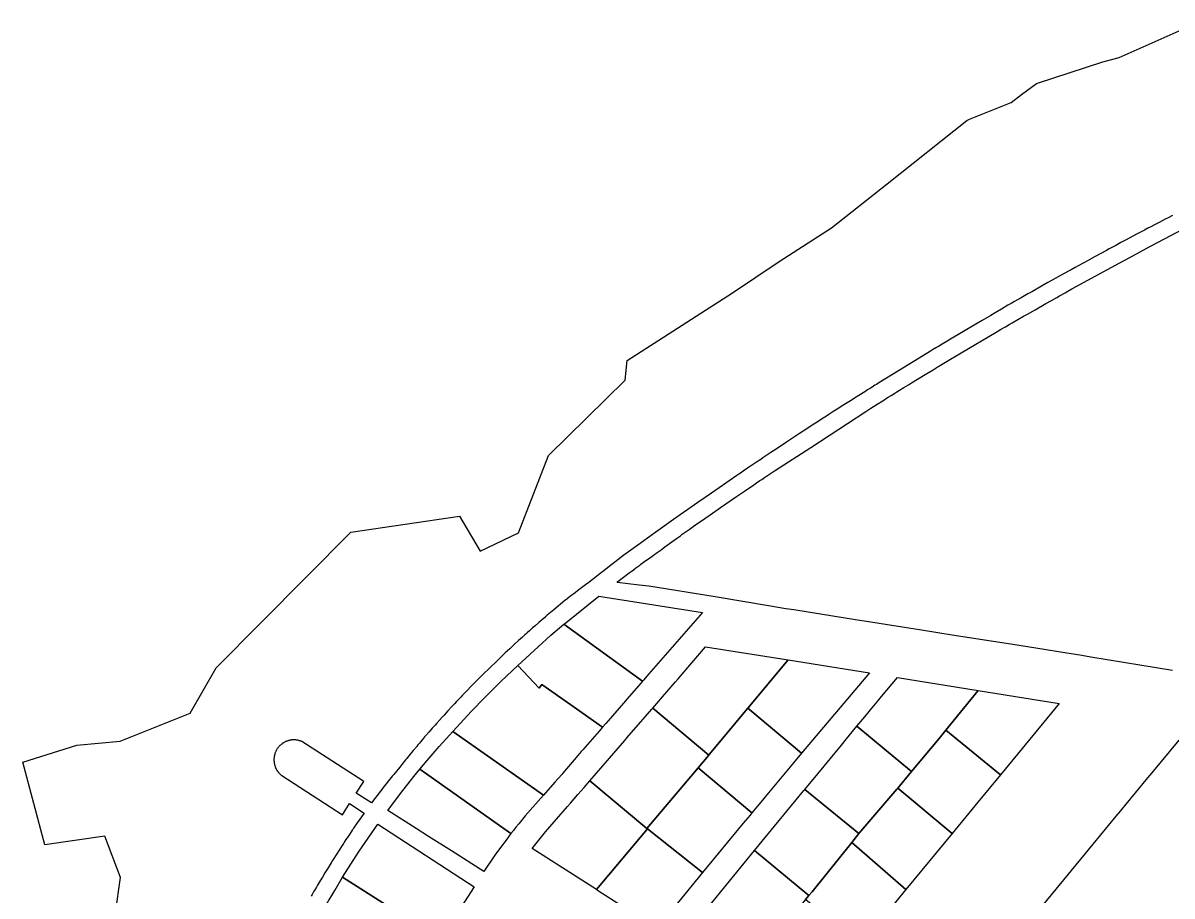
# Model space of a CAD drawing. Header units: metres. Extents: x 3 to 1005126, y 39 to 4383651.
# Drawn here: x 477415.6 to 477822.6, y 4371433.9 to 4371743.1 of the extents above; entities that cross this region are included whole.
import ezdxf

# ---------------------------------------------------------------- set-up
doc = ezdxf.new("R2010")
doc.units = ezdxf.units.M
doc.header["$MEASUREMENT"] = 0
doc.layers.add('TM_Llucmajor', color=7, linetype='Continuous')

msp = doc.modelspace()

# ---------------------------------------------------------------- linework, layer by layer
at = {"layer": 'TM_Llucmajor', "linetype": 'Continuous', "flags": 128}
for points in [[(477446.55, 4371415.45), (477450.11, 4371440.49), (477444.64, 4371455.07), (477423.38, 4371452), (477415.6, 4371481.27), (477434.7, 4371487.28), (477450, 4371488.81), (477474.82, 4371498.66), (477483.98, 4371514.75), (477531.75, 4371562.8), (477570.21, 4371568.42), (477577.6, 4371556.03), (477591.1, 4371562.54), (477601.8, 4371589.88), (477628.93, 4371616.59), (477629.57, 4371623.62), (477666.89, 4371647.52), (477683.45, 4371658.63), (477702.05, 4371670.53), (477721.66, 4371686.12), (477749.94, 4371708.61), (477750.86, 4371708.99), (477765.61, 4371715), (477769.33, 4371717.73), (477774.66, 4371721.64), (477798.1, 4371729.31), (477803.84, 4371730.84), (477831.48, 4371743.11)], [(477822.82, 4371674.95), (477821.21, 4371674.12), (477820.16, 4371673.57), (477818.02, 4371672.47), (477816.43, 4371671.64), (477814.84, 4371670.82), (477814.04, 4371670.39), (477812.85, 4371669.77), (477810.07, 4371668.29), (477806.37, 4371666.32), (477804.52, 4371665.34), (477802.68, 4371664.34), (477801.75, 4371663.85), (477800.37, 4371663.1), (477799.37, 4371662.56), (477797.36, 4371661.47), (477795.35, 4371660.38), (477792.68, 4371658.92), (477791.34, 4371658.2), (477789.34, 4371657.09), (477788.34, 4371656.54), (477786.84, 4371655.71), (477785.67, 4371655.07), (477783.34, 4371653.77), (477780.21, 4371652.02), (477778.66, 4371651.16), (477776.32, 4371649.84), (477773.16, 4371648.06), (477771.57, 4371647.16), (477769.2, 4371645.82), (477767.62, 4371644.91), (477766.84, 4371644.46), (477765.66, 4371643.78), (477764.5, 4371643.11), (477762.2, 4371641.77), (477759.91, 4371640.43), (477758.37, 4371639.53), (477755.32, 4371637.73), (477753.1, 4371636.43), (477748.69, 4371633.81), (477745.38, 4371631.85), (477743.54, 4371630.75), (477742.62, 4371630.21), (477741.23, 4371629.38), (477739.85, 4371628.56), (477739.16, 4371628.14), (477737.79, 4371627.31), (477737.1, 4371626.91), (477736.07, 4371626.27), (477725.7, 4371619.93), (477718.7, 4371615.61), (477717.91, 4371615.12), (477717.39, 4371614.8), (477716.34, 4371614.16), (477715.82, 4371613.82), (477714.78, 4371613.16), (477713.75, 4371612.5), (477711.66, 4371611.18), (477710.09, 4371610.2), (477709.32, 4371609.7), (477708.14, 4371608.95), (477706.38, 4371607.84), (477704.03, 4371606.34), (477702.86, 4371605.59), (477701.1, 4371604.47), (477700.22, 4371603.91), (477698.47, 4371602.78), (477697.59, 4371602.21), (477696.28, 4371601.36), (477695.16, 4371600.62), (477692.88, 4371599.13), (477690.63, 4371597.66), (477686.11, 4371594.66), (477682.37, 4371592.18), (477680.5, 4371590.95), (477677.7, 4371589.09), (477676.92, 4371588.56), (477675.38, 4371587.53), (477674.69, 4371587.07), (477673.31, 4371586.16), (477672.28, 4371585.45), (477670.75, 4371584.41), (477669.72, 4371583.71), (477669.2, 4371583.36), (477668.44, 4371582.84), (477667.29, 4371582.03), (477659.5, 4371576.59), (477654.69, 4371573.29), (477646.07, 4371567.24), (477639, 4371562.21), (477633.41, 4371558.18), (477628.44, 4371554.57), (477622.03, 4371549.63), (477621.38, 4371549.13), (477620.09, 4371548.12), (477618.77, 4371547.12), (477616.17, 4371545.11), (477616.01, 4371544.98), (477614.91, 4371544.16), (477613.95, 4371543.43), (477612.02, 4371541.98), (477611.14, 4371541.32), (477610.69, 4371540.98), (477610.03, 4371540.47), (477609.38, 4371539.96), (477609.05, 4371539.71), (477608.41, 4371539.2), (477608.07, 4371538.93), (477607.59, 4371538.54), (477603.59, 4371535.26), (477601.25, 4371533.32), (477600.92, 4371533.03), (477600.71, 4371532.85), (477600.28, 4371532.48), (477599.85, 4371532.1), (477599, 4371531.35), (477598.35, 4371530.79), (477596.87, 4371529.5), (477596.13, 4371528.84), (477595.39, 4371528.2), (477595.02, 4371527.87), (477594.28, 4371527.21), (477593.91, 4371526.88), (477593.36, 4371526.39), (477592.86, 4371525.95), (477592.52, 4371525.63), (477591.85, 4371525.03), (477591.18, 4371524.42), (477589.85, 4371523.2), (477588.86, 4371522.27), (477588.04, 4371521.51), (477586.41, 4371520), (477585.6, 4371519.24), (477585.2, 4371518.86), (477584.39, 4371518.09), (477584, 4371517.71), (477583.39, 4371517.13), (477578.51, 4371512.39), (477575.59, 4371509.39), (477574.64, 4371508.41), (477572.72, 4371506.46), (477571.29, 4371504.99), (477570.71, 4371504.39), (477570.32, 4371503.98), (477569.55, 4371503.17), (477569.17, 4371502.77), (477568.41, 4371501.95), (477567.66, 4371501.12), (477566.13, 4371499.47), (477564.77, 4371497.99), (477564.1, 4371497.25), (477563.09, 4371496.14), (477562.07, 4371495.02), (477561.57, 4371494.46), (477560.57, 4371493.34), (477560.07, 4371492.78), (477559.34, 4371491.93), (477558.34, 4371490.8), (477557.84, 4371490.23), (477557.11, 4371489.38), (477556.37, 4371488.52), (477556.01, 4371488.09), (477555.91, 4371487.96), (477555.69, 4371487.7), (477555.48, 4371487.43), (477555.07, 4371486.91), (477554.86, 4371486.63), (477554.76, 4371486.5), (477554.6, 4371486.3), (477554.35, 4371485.99), (477553.84, 4371485.39), (477552.29, 4371483.57), (477551.77, 4371482.97), (477551.52, 4371482.66), (477551.14, 4371482.2), (477549.75, 4371480.47), (477549.04, 4371479.6), (477548, 4371478.3), (477546.94, 4371476.99), (477546.42, 4371476.34), (477546.11, 4371475.95), (477545.48, 4371475.16), (477544.22, 4371473.59), (477543.59, 4371472.8), (477542.97, 4371472.01), (477542.66, 4371471.62), (477542.2, 4371471.02), (477539.09, 4371466.95), (477533.66, 4371470.35), (477536.34, 4371474.49), (477534.28, 4371475.81), (477514.34, 4371488.63), (477514.18, 4371488.7), (477514.03, 4371488.77), (477513.86, 4371488.82), (477513.7, 4371488.87), (477513.53, 4371488.92), (477513.36, 4371488.97), (477513.19, 4371489.02), (477513.01, 4371489.06), (477512.84, 4371489.09), (477512.66, 4371489.12), (477512.47, 4371489.16), (477512.28, 4371489.17), (477512.1, 4371489.2), (477511.91, 4371489.2), (477511.72, 4371489.21), (477511.52, 4371489.21), (477511.34, 4371489.21), (477511.14, 4371489.2), (477510.94, 4371489.2), (477510.75, 4371489.17), (477510.55, 4371489.14), (477510.35, 4371489.11), (477510.16, 4371489.07), (477509.96, 4371489.03), (477509.77, 4371488.99), (477509.57, 4371488.93), (477509.38, 4371488.87), (477509.19, 4371488.81), (477509, 4371488.75), (477508.82, 4371488.66), (477508.62, 4371488.59), (477508.44, 4371488.49), (477508.26, 4371488.41), (477508.09, 4371488.3), (477507.91, 4371488.2), (477507.73, 4371488.09), (477507.57, 4371487.99), (477507.41, 4371487.87), (477507.25, 4371487.75), (477507.09, 4371487.62), (477506.93, 4371487.49), (477506.78, 4371487.36), (477506.64, 4371487.22), (477506.5, 4371487.09), (477506.36, 4371486.95), (477506.23, 4371486.79), (477506.1, 4371486.66), (477505.98, 4371486.5), (477505.87, 4371486.34), (477505.76, 4371486.2), (477505.66, 4371486.03), (477505.55, 4371485.87), (477505.45, 4371485.71), (477505.36, 4371485.55), (477505.28, 4371485.39), (477505.2, 4371485.22), (477505.12, 4371485.07), (477505.05, 4371484.91), (477504.98, 4371484.73), (477504.92, 4371484.57), (477504.86, 4371484.41), (477504.81, 4371484.24), (477504.76, 4371484.09), (477504.72, 4371483.91), (477504.69, 4371483.79), (477504.66, 4371483.67), (477504.64, 4371483.55), (477504.61, 4371483.43), (477504.59, 4371483.32), (477504.57, 4371483.18), (477504.56, 4371483.06), (477504.54, 4371482.93), (477504.53, 4371482.81), (477504.52, 4371482.68), (477504.51, 4371482.55), (477504.5, 4371482.42), (477504.5, 4371482.29), (477504.5, 4371482.16), (477504.5, 4371482.03), (477504.51, 4371481.91), (477504.51, 4371481.77), (477504.52, 4371481.64), (477504.53, 4371481.52), (477504.54, 4371481.38), (477504.56, 4371481.25), (477504.59, 4371481.12), (477504.6, 4371480.99), (477504.62, 4371480.86), (477504.66, 4371480.73), (477504.68, 4371480.6), (477504.71, 4371480.47), (477504.75, 4371480.34), (477504.78, 4371480.21), (477504.82, 4371480.09), (477504.86, 4371479.96), (477504.91, 4371479.84), (477504.95, 4371479.71), (477505, 4371479.59), (477505.04, 4371479.46), (477505.1, 4371479.34), (477505.16, 4371479.21), (477505.21, 4371479.09), (477505.27, 4371478.98), (477505.34, 4371478.86), (477505.39, 4371478.74), (477505.46, 4371478.63), (477505.53, 4371478.52), (477505.6, 4371478.41), (477505.67, 4371478.29), (477505.75, 4371478.18), (477505.82, 4371478.09), (477505.89, 4371477.97), (477505.97, 4371477.87), (477506.05, 4371477.77), (477506.13, 4371477.66), (477506.23, 4371477.57), (477506.3, 4371477.47), (477506.39, 4371477.37), (477506.48, 4371477.28), (477506.57, 4371477.2), (477506.66, 4371477.1), (477506.75, 4371477.03), (477506.84, 4371476.93), (477506.94, 4371476.85), (477507.03, 4371476.77), (477507.13, 4371476.7), (477507.22, 4371476.62), (477507.32, 4371476.54), (477528.75, 4371462.71), (477531.28, 4371466.66), (477536.42, 4371463.29), (477534.02, 4371459.88), (477532.72, 4371457.95), (477532.42, 4371457.49), (477532.23, 4371457.2), (477531.82, 4371456.59), (477531.22, 4371455.7), (477530.42, 4371454.49), (477530.02, 4371453.89), (477529.43, 4371452.99), (477529.14, 4371452.53), (477528.7, 4371451.85), (477525.5, 4371446.81), (477525.27, 4371446.45), (477524.75, 4371445.62), (477524.41, 4371445.06), (477523.7, 4371443.95), (477523.02, 4371442.84), (477522.57, 4371442.09), (477521.66, 4371440.59), (477520.98, 4371439.47), (477520.64, 4371438.91), (477519.97, 4371437.8), (477519.53, 4371437.06), (477518.94, 4371436.09), (477518.66, 4371435.58), (477518, 4371434.47), (477517.67, 4371433.91)], [(477822.77, 4371513.77), (477793.85, 4371518.55), (477790.69, 4371519.05), (477782.44, 4371520.36), (477777.97, 4371521.09), (477765.5, 4371523.05), (477762.34, 4371523.55), (477749.37, 4371525.61), (477746.16, 4371526.11), (477733.19, 4371528.17), (477730.11, 4371528.66), (477714.41, 4371531.16), (477711.16, 4371531.66), (477688.62, 4371535.23), (477685.76, 4371535.68), (477679.73, 4371536.64), (477660.75, 4371539.82), (477637.27, 4371543.62), (477633.82, 4371544.05), (477626.07, 4371544.98), (477626.31, 4371545.36), (477630.38, 4371548.34), (477630.72, 4371548.6), (477631.4, 4371549.1), (477631.85, 4371549.44), (477632.74, 4371550.12), (477633.41, 4371550.63), (477634.09, 4371551.14), (477634.43, 4371551.39), (477634.93, 4371551.76), (477635.38, 4371552.09), (477636.26, 4371552.72), (477637.15, 4371553.35), (477638.93, 4371554.61), (477640.26, 4371555.56), (477640.92, 4371556.03), (477641.61, 4371556.53), (477642.98, 4371557.53), (477647.08, 4371560.53), (477648.45, 4371561.53), (477649.13, 4371562.02), (477650.16, 4371562.77), (477651.55, 4371563.75), (477652.47, 4371564.4), (477654.32, 4371565.7), (477655.25, 4371566.35), (477657.11, 4371567.64), (477658.97, 4371568.92), (477662.69, 4371571.48), (477664.58, 4371572.78), (477668.33, 4371575.37), (477671.16, 4371577.31), (477673.04, 4371578.6), (477673.98, 4371579.24), (477675.4, 4371580.2), (477676.66, 4371581.05), (477677.29, 4371581.48), (477678.24, 4371582.11), (477679.67, 4371583.06), (477681.1, 4371584), (477681.82, 4371584.46), (477694.66, 4371592.81), (477714.21, 4371605.53), (477715.96, 4371606.67), (477716.84, 4371607.23), (477718.15, 4371608.08), (477720.13, 4371609.34), (477721.45, 4371610.18), (477722.11, 4371610.6), (477723.1, 4371611.22), (477724.43, 4371612.05), (477725.09, 4371612.46), (477726.09, 4371613.08), (477727.59, 4371614), (477729.23, 4371615), (477730.32, 4371615.66), (477732.51, 4371616.99), (477735.8, 4371618.98), (477738, 4371620.3), (477739.46, 4371621.18), (477742.39, 4371622.93), (477747.94, 4371626.25), (477760.37, 4371633.66), (477761.89, 4371634.55), (477762.9, 4371635.15), (477763.57, 4371635.54), (477764.92, 4371636.33), (477765.94, 4371636.91), (477767.97, 4371638.08), (477770.01, 4371639.25), (477771.37, 4371640.02), (477774.09, 4371641.57), (477777.95, 4371643.76), (477779.89, 4371644.85), (477781.83, 4371645.94), (477782.8, 4371646.48), (477784.74, 4371647.56), (477785.71, 4371648.1), (477787.17, 4371648.91), (477805.41, 4371658.89), (477805.84, 4371659.12), (477815.19, 4371664.13), (477828.95, 4371671.38)], [(477754.8, 4371403.72), (477794.67, 4371452.27), (477802.86, 4371462.19), (477804.31, 4371463.94), (477804.85, 4371464.59), (477806.34, 4371466.4), (477814.05, 4371475.74), (477815.47, 4371477.46), (477825.11, 4371489.13)]]:
    msp.add_lwpolyline(points, dxfattribs=at)
for points in [[(477607.18, 4371530.2), (477607.36, 4371530.35), (477619.58, 4371540.09), (477656.31, 4371534.35), (477642.22, 4371518.25), (477637.29, 4371512.57), (477635.41, 4371510.41), (477635.1, 4371510.05), (477607.18, 4371530.2)], [(477590.85, 4371515.55), (477599.56, 4371523.52), (477602.58, 4371526.27), (477607.18, 4371530.2), (477635.1, 4371510.05), (477634.43, 4371509.28), (477629.62, 4371503.73), (477628.32, 4371502.24), (477622.91, 4371496), (477622.02, 4371494.98), (477620.87, 4371493.66), (477609.71, 4371501.57), (477599.42, 4371508.87), (477598.49, 4371507.51), (477590.85, 4371515.55)], [(477638.68, 4371500.47), (477640.12, 4371502.14), (477642.16, 4371504.49), (477646.76, 4371509.82), (477647.63, 4371510.82), (477657.41, 4371522.13), (477686.6, 4371517.52), (477672.31, 4371500.43), (477658.7, 4371484.01), (477658.55, 4371483.84), (477638.68, 4371500.47)], [(477574.54, 4371499.55), (477579.12, 4371504.06), (477585.04, 4371510), (477590.85, 4371515.55), (477598.49, 4371507.51), (477599.42, 4371508.87), (477609.71, 4371501.57), (477620.87, 4371493.66), (477619.64, 4371492.26), (477613.92, 4371485.71), (477613.34, 4371485.04), (477612.17, 4371483.67), (477606.83, 4371477.44), (477606.42, 4371476.98), (477604.01, 4371474.29), (477599.96, 4371469.62), (477599.93, 4371469.64), (477567.9, 4371492.23), (477570.53, 4371495.09), (477574.3, 4371499.31), (477574.54, 4371499.55)], [(477672.31, 4371500.43), (477686.6, 4371517.52), (477715.46, 4371512.93), (477691.38, 4371484.54), (477672.31, 4371500.43)], [(477730.33, 4371477.98), (477711.02, 4371494.01), (477713.85, 4371497.43), (477715.82, 4371499.8), (477718.75, 4371503.34), (477719.75, 4371504.54), (477725.38, 4371511.34), (477753.99, 4371506.7), (477742.54, 4371492.67), (477740.1, 4371489.67), (477730.33, 4371477.98)], [(477761.87, 4371476.79), (477742.54, 4371492.67), (477753.99, 4371506.7), (477782.66, 4371502.04), (477761.87, 4371476.79)], [(477616.39, 4371474.69), (477628.78, 4371489.02), (477629.55, 4371489.9), (477636.01, 4371497.38), (477638.38, 4371500.13), (477638.68, 4371500.47), (477658.55, 4371483.84), (477654.73, 4371479.31), (477636.58, 4371457.84), (477616.39, 4371474.69)], [(477654.73, 4371479.31), (477658.55, 4371483.84), (477658.7, 4371484.01), (477672.31, 4371500.43), (477691.38, 4371484.54), (477688.54, 4371481.12), (477678.55, 4371469.07), (477677.52, 4371467.84), (477673.83, 4371463.38), (477654.73, 4371479.31)], [(477711.66, 4371456), (477692.53, 4371471.63), (477697.16, 4371477.24), (477705.49, 4371487.33), (477707.35, 4371489.58), (477711.02, 4371494.01), (477730.33, 4371477.98), (477725.44, 4371472.13), (477725.1, 4371471.73), (477711.66, 4371456)], [(477558.8, 4371481.96), (477563.01, 4371486.82), (477566.69, 4371490.92), (477567.9, 4371492.23), (477599.93, 4371469.64), (477597.14, 4371466.45), (477593.54, 4371462.26), (477591.2, 4371459.43), (477590.22, 4371458.25), (477589.34, 4371457.13), (477588.46, 4371456.02), (477556.19, 4371478.78), (477558.8, 4371481.96)], [(477744.74, 4371456.09), (477725.44, 4371472.13), (477730.33, 4371477.98), (477740.1, 4371489.67), (477742.54, 4371492.67), (477761.87, 4371476.79), (477753.83, 4371467.13), (477744.74, 4371456.09)], [(477554.91, 4371457.79), (477544.82, 4371464.23), (477549.29, 4371470.21), (477554.1, 4371476.24), (477556.19, 4371478.78), (477588.46, 4371456.02), (477586.72, 4371453.72), (477584.77, 4371451.08), (477582.75, 4371448.33), (477578.88, 4371442.58), (477567.4, 4371449.86), (477559.29, 4371455.01), (477554.91, 4371457.79)], [(477636.58, 4371457.84), (477654.73, 4371479.31), (477673.83, 4371463.38), (477673.18, 4371462.6), (477670.76, 4371459.68), (477656.3, 4371442.25), (477636.76, 4371457.69), (477636.58, 4371457.84)], [(477618.7, 4371436.18), (477595.93, 4371450.75), (477600.73, 4371456.7), (477608.48, 4371465.61), (477609.56, 4371466.85), (477612.16, 4371469.83), (477614.35, 4371472.35), (477616.39, 4371474.69), (477636.58, 4371457.84), (477636.76, 4371457.69), (477618.7, 4371436.18)], [(477694, 4371434.06), (477674.7, 4371450.05), (477692.23, 4371471.27), (477692.53, 4371471.63), (477711.66, 4371456), (477709.14, 4371452.86), (477695.12, 4371435.41), (477694, 4371434.06)], [(477728.37, 4371436.23), (477709.14, 4371452.86), (477711.66, 4371456), (477725.1, 4371471.73), (477725.44, 4371472.13), (477744.74, 4371456.09), (477728.37, 4371436.23)], [(477528.84, 4371440.62), (477534.72, 4371449.8), (477541.25, 4371459.35), (477575.42, 4371437.18), (477568.56, 4371426.49), (477567.75, 4371425.24), (477566.03, 4371422.56), (477563.44, 4371418.53), (477528.84, 4371440.62)], [(477618.7, 4371436.18), (477636.76, 4371457.69), (477656.3, 4371442.25), (477640.16, 4371422.44), (477619.15, 4371435.89), (477618.7, 4371436.18)], [(477712.14, 4371416.52), (477692.83, 4371432.65), (477694, 4371434.06), (477695.12, 4371435.41), (477709.14, 4371452.86), (477728.37, 4371436.23), (477719.89, 4371425.93), (477712.14, 4371416.52)], [(477676.05, 4371412.47), (477656.39, 4371427.59), (477674.7, 4371450.05), (477694, 4371434.06), (477692.83, 4371432.65), (477676.05, 4371412.47)], [(477517.57, 4371420.98), (477520.54, 4371426.42), (477521.13, 4371427.49), (477521.42, 4371428.02), (477521.86, 4371428.82), (477522.31, 4371429.61), (477522.54, 4371430.01), (477523, 4371430.8), (477523.23, 4371431.19), (477523.58, 4371431.78), (477523.85, 4371432.24), (477524.4, 4371433.15), (477524.95, 4371434.06), (477525.32, 4371434.67), (477526.05, 4371435.89), (477528.84, 4371440.62), (477563.44, 4371418.53), (477552.02, 4371399.96), (477517.57, 4371420.98)]]:
    msp.add_lwpolyline(points, close=True, dxfattribs=at)

doc.saveas('drawing.dxf')
